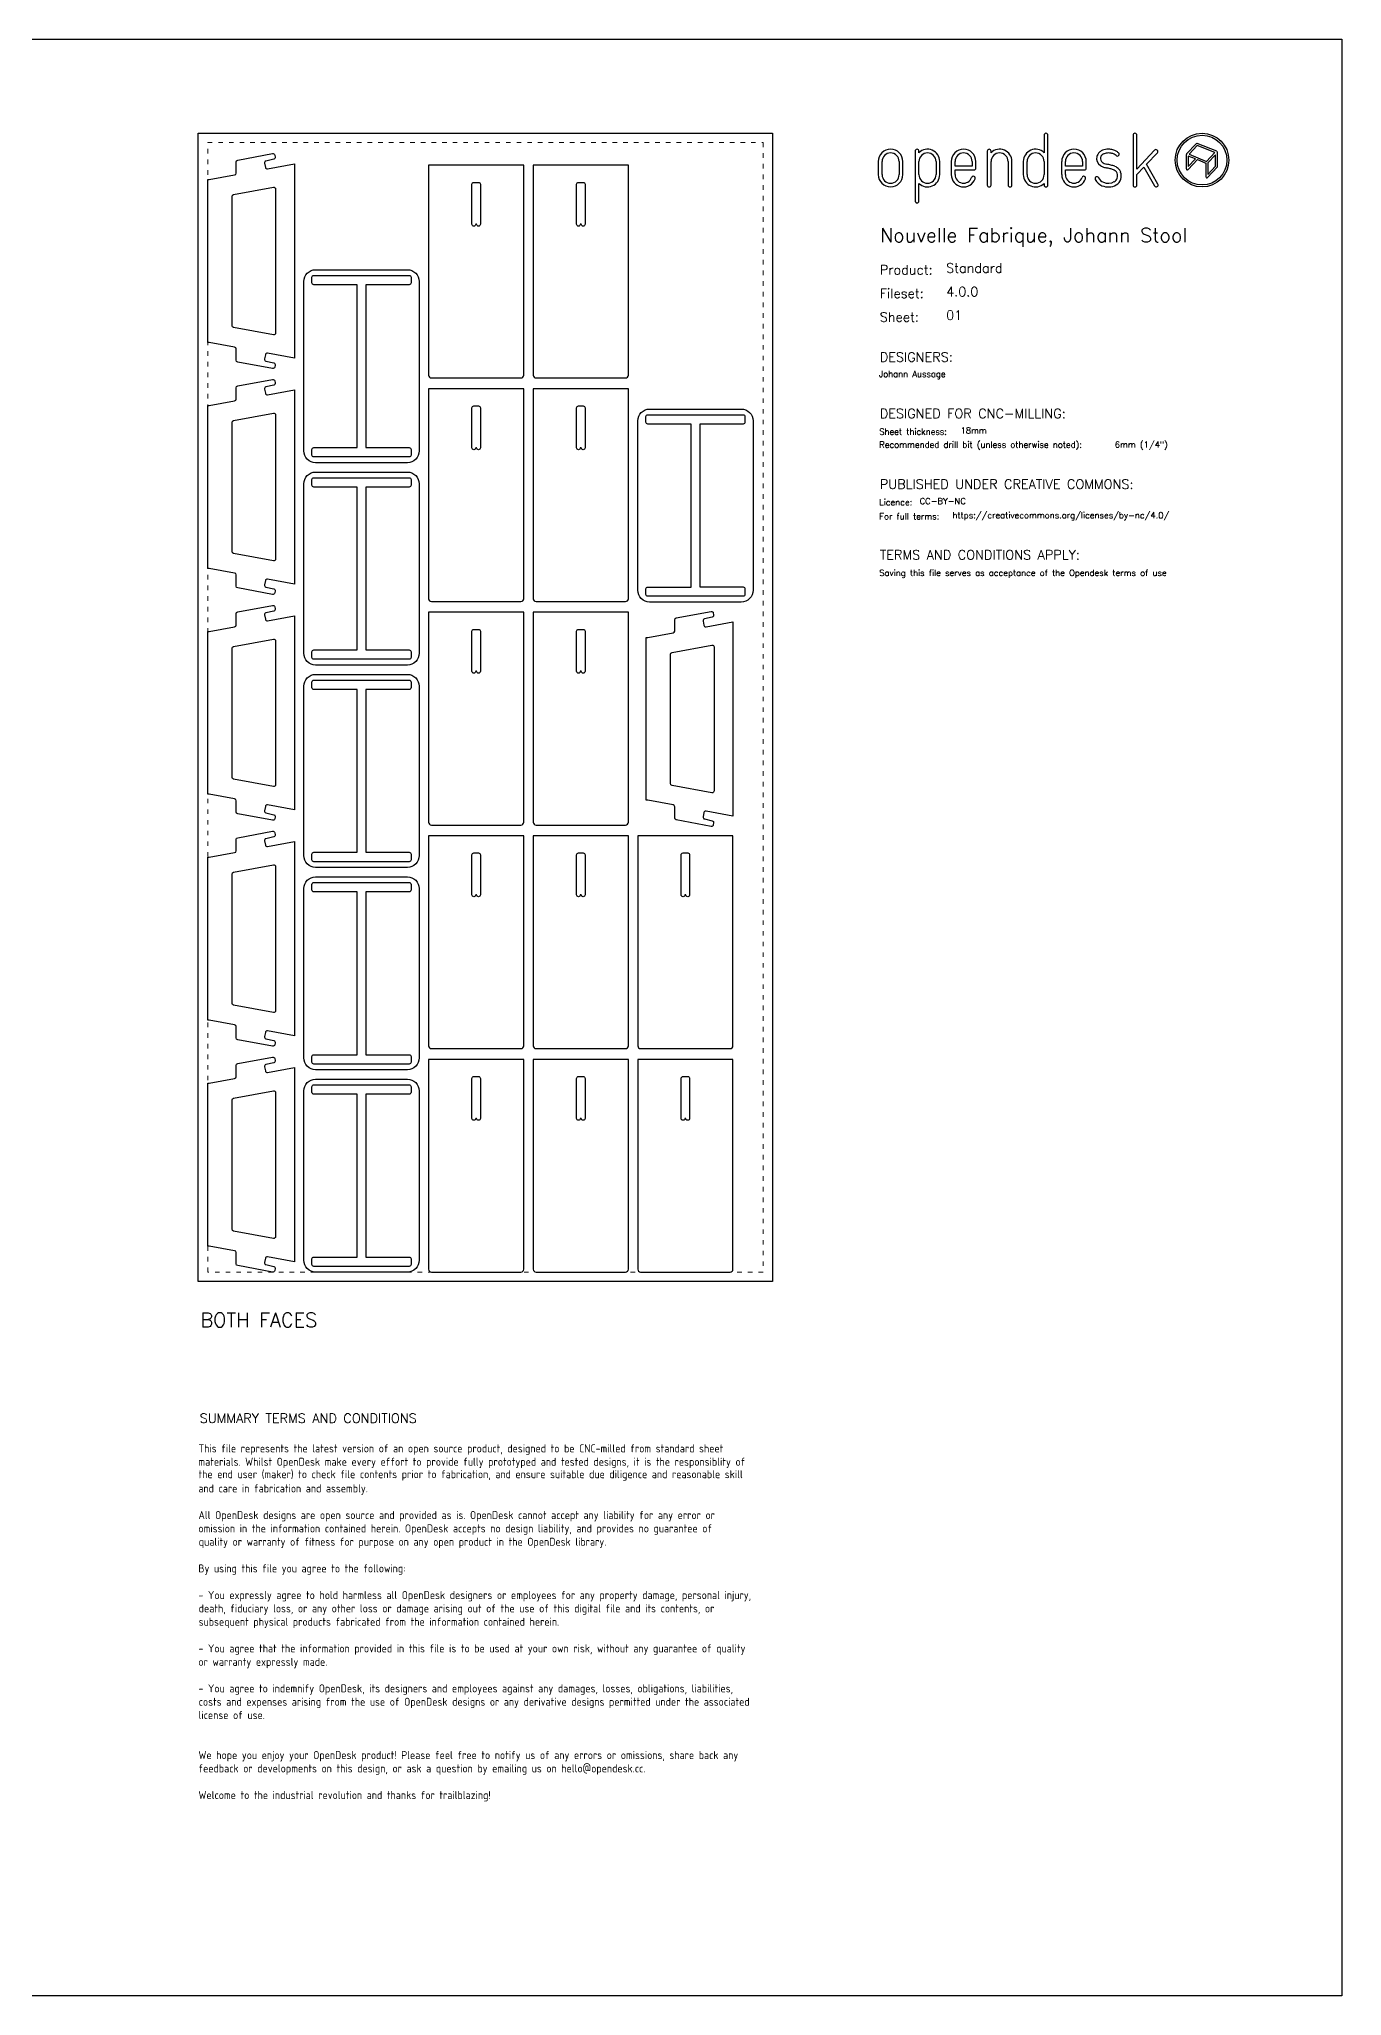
# Model space of a CAD drawing. Header units: millimetres. Extents: x -300 to 5880, y -300 to 4158.
# Drawn here: x 3112 to 5880, y 0 to 4158 of the extents above; entities that cross this region are included whole.
import ezdxf

# ---------------------------------------------------------------- set-up
doc = ezdxf.new("R2010")
doc.units = ezdxf.units.MM
doc.linetypes.add('DGN Style 5', pattern=[22.64014, 9.702917, -12.937223])
doc.layers.add('00-NOPRINT_TEXT', color=7, linetype='Continuous', lineweight=25)
doc.layers.add('00_NOPRINT_TOLERANCE', color=7, linetype='DGN Style 5', lineweight=5)
for name, color, linetype, lineweight, true_color in [('BOARD_$TH-NOMINAL', 3, 'Continuous', 30, 0x00ff00), ('TOP-CUT-INSIDE_18.000MM', 1, 'Continuous', 25, 0xff1c00), ('TOP-CUT-OUTSIDE_18.000MM', 220, 'Continuous', 25, 0xff00d1), ('TOP-POCKET-INSIDE_12.000MM', 140, 'Continuous', 25, 0x00b1ff)]:
    doc.layers.add(name, color=color, linetype=linetype, lineweight=lineweight, true_color=true_color)

# ---------------------------------------------------------------- blocks, each defined once
blk = doc.blocks.new('Main')
at = {"layer": '00-NOPRINT_TEXT'}
for p, q in [((0, 4158), (5880, 4158)), ((5880, 4158), (5880, 0)), ((5247.4, 3954), (5247.4, 3916.7)), ((5255.3, 3848), (5255.3, 3954)), ((5436.4, 3954), (5436.4, 3848)), ((5444.4, 3881.9), (5444.4, 3954)), ((4973.4, 3920.1), (4973.4, 3814.1)), ((4981.3, 3916.7), (4981.3, 3920.1)), ((5126.6, 3920.1), (5126.6, 3848)), ((5134.5, 3916.7), (5134.5, 3920.1)), ((5482.1, 3922), (5444.4, 3881.9)), ((5464.8, 3892.1), (5487.9, 3916.6)), ((5549.5, 3912.6), (5549.5, 3882.2)), ((5570.5, 3935.8), (5550.1, 3914)), ((5553.7, 3909.6), (5553.7, 3887.4)), ((5568.8, 3903.5), (5553.7, 3909.6)), ((5572.6, 3931.9), (5555.2, 3913.4)), ((5555.2, 3913.4), (5592.6, 3898.3)), ((5610, 3916.9), (5572.6, 3931.9)), ((5614.4, 3919.6), (5572.8, 3936.3)), ((5592.6, 3898.3), (5610, 3916.9)), ((5611.5, 3912.4), (5595.2, 3895.1)), ((5611.5, 3888.1), (5611.5, 3912.4)), ((5615.7, 3887.3), (5615.7, 3917.6)), ((4895, 3898), (4895, 3870.1)), ((4902.9, 3870.1), (4902.9, 3898)), ((4939.3, 3898), (4939.3, 3870.1)), ((4947.3, 3870.1), (4947.3, 3898)), ((4981.3, 3870.1), (4981.3, 3898)), ((5017.7, 3898), (5017.7, 3870.1)), ((5025.6, 3870.1), (5025.6, 3898)), ((5050, 3898), (5050, 3870.1)), ((5058, 3888.1), (5058, 3898)), ((5094.4, 3888.1), (5058, 3888.1)), ((5058, 3870.1), (5058, 3880.1)), ((5058, 3880.1), (5098.3, 3880.1)), ((5094.4, 3898), (5094.4, 3888.1)), ((5102.3, 3884.1), (5102.3, 3898)), ((5134.5, 3848), (5134.5, 3898)), ((5170.9, 3898), (5170.9, 3848)), ((5178.9, 3848), (5178.9, 3898)), ((5203, 3898), (5203, 3870.1)), ((5211, 3870.1), (5211, 3898)), ((5247.4, 3898), (5247.4, 3870.1)), ((5284.6, 3898), (5284.6, 3870.1)), ((5292.6, 3888.1), (5292.6, 3898)), ((5329, 3888.1), (5292.6, 3888.1)), ((5292.6, 3870.1), (5292.6, 3880.1)), ((5292.6, 3880.1), (5332.9, 3880.1)), ((5329, 3898), (5329, 3888.1)), ((5336.9, 3884.1), (5336.9, 3898)), ((5444.4, 3870.4), (5459.1, 3886)), ((5444.4, 3848), (5444.4, 3870.4)), ((5459.1, 3886), (5482.1, 3846)), ((5489, 3850), (5464.8, 3892.1)), ((5553.1, 3880.8), (5572.9, 3901.9)), ((5553.7, 3887.4), (5568.8, 3903.5)), ((5572.9, 3901.9), (5591.1, 3894.5)), ((5591.1, 3894.5), (5591.1, 3865.5)), ((5594.7, 3864.1), (5615.1, 3885.8)), ((5595.2, 3895.1), (5595.2, 3870.7)), ((5595.2, 3870.7), (5611.5, 3888.1)), ((4981.3, 3814.1), (4981.3, 3851.4)), ((5247.4, 3851.4), (5247.4, 3848)), ((5880, 0), (0, 0))]:
    blk.add_line(p, q, dxfattribs=at)
for radius in [57, 52.9]:
    blk.add_circle((5582.9, 3901), radius, dxfattribs=at)
for centre, radius, start, end in [((5251.3, 3954), 3.97, 0, 180), ((5440.4, 3954), 3.97, 0, 180), ((4921.1, 3898), 26.1, 0, 180), ((4921.1, 3898), 18.2, 0, 180), ((4977.3, 3920.1), 3.97, 0, 180), ((4999.5, 3898), 26.1, 0, 134.1316), ((4999.5, 3898), 18.2, 0, 180), ((5076.2, 3898), 26.1, 0, 180), ((5076.2, 3898), 18.2, 0, 180), ((5130.6, 3920.1), 3.97, 0, 180), ((5152.7, 3898), 26.1, 360, 134.1316), ((5152.7, 3898), 18.2, 0, 180), ((5229.2, 3898), 26.1, 45.8684, 180), ((5229.2, 3898), 18.2, 0, 180), ((5310.8, 3898), 26.1, 0, 180), ((5310.8, 3898), 18.2, 0, 180), ((5377.2, 3904.5), 18.3, 167.0964, 235.8453), ((5375.9, 3904.8), 16.9, 150.5139, 167.0489), ((5377.5, 3903.4), 19, 138.9882, 149.267), ((5377.5, 3903.4), 19, 127.9168, 138.9882), ((5380.5, 3899.5), 24, 111.7012, 127.9168), ((5375.9, 3904.8), 8.99, 151.0519, 168.0238), ((5377.5, 3903.4), 11.1, 138.9882, 148.8091), ((5377.5, 3903.4), 11.1, 127.9168, 138.9882), ((5380.5, 3899.5), 16, 111.7012, 127.9168), ((5383.5, 3891.9), 32.1, 90, 111.7012), ((5383.5, 3891.9), 24.2, 90, 111.7012), ((5383.5, 3878.8), 45.3, 80.7104, 90), ((5383.5, 3878.8), 37.3, 80.7104, 90), ((5385.9, 3893.2), 22.7, 71.5035, 80.7104), ((5385.9, 3893.2), 30.7, 71.5035, 80.7104), ((5387.1, 3896.7), 19, 61.0356, 71.5035), ((5387.1, 3896.7), 26.9, 61.0356, 71.5035), ((5387.1, 3896.7), 19, 46.7983, 61.0356), ((5387.1, 3896.7), 26.9, 46.7983, 61.0356), ((5402.8, 3913.5), 3.97, 226.7983, 46.7983), ((5485, 3919.3), 3.97, 316.7135, 136.7135), ((5551.6, 3912.6), 2.06, 136.7696, 180), ((5572, 3934.4), 2.06, 68.0714, 136.7696), ((5613.6, 3917.6), 2.06, 0, 68.0714), ((4921.1, 3870.1), 26.1, 180, 0), ((4921.1, 3870.1), 18.2, 180, 0), ((4999.5, 3870.1), 18.2, 180, 0), ((4999.5, 3870.1), 26.1, 225.8684, 0), ((5076.2, 3870.1), 26.1, 180, 340.0258), ((5076.2, 3870.1), 18.2, 180, 340.0258), ((5098.3, 3884.1), 3.97, 270, 0), ((5229.2, 3870.1), 26.1, 180, 314.1316), ((5229.2, 3870.1), 18.2, 180, 0), ((5310.8, 3870.1), 26.1, 180, 340.0258), ((5310.8, 3870.1), 18.2, 180, 340.0258), ((5332.9, 3884.1), 3.97, 270, 0), ((5377.2, 3904.5), 10.3, 167.9603, 235.8613), ((5382, 3911.6), 26.9, 235.8511, 248.0912), ((5382, 3911.6), 18.9, 235.8511, 248.0912), ((5388.7, 3928.4), 44.9, 248.0912, 257.5385), ((5388.7, 3928.4), 37, 248.0912, 257.5385), ((5300, 3526.6), 366.5, 76.1947, 77.5385), ((5300, 3526.6), 374.5, 76.1947, 77.5385), ((5372.7, 3822.5), 61.9, 69.1442, 76.1947), ((5372.7, 3822.5), 69.8, 69.1442, 76.1947), ((5389.5, 3866.6), 14.6, 38.9291, 69.1442), ((5389.5, 3866.6), 22.5, 38.9291, 69.1442), ((5393.9, 3870.2), 8.99, 17.5834, 38.9291), ((5385.6, 3867.6), 17.6, 343.8033, 17.5834), ((5393.9, 3870.2), 16.9, 17.5834, 38.9291), ((5385.6, 3867.6), 25.5, 343.8033, 17.5834), ((5551.6, 3882.2), 2.06, 180, 316.7696), ((5613.6, 3887.3), 2.06, 316.7696, 0), ((5097, 3862.6), 3.97, 340.0258, 160.0258), ((5130.6, 3848), 3.97, 180, 0), ((5174.9, 3848), 3.97, 180, 0), ((5251.3, 3848), 3.97, 180, 0), ((5331.6, 3862.6), 3.97, 340.0258, 160.0258), ((5359.7, 3861.7), 3.97, 24.786, 204.786), ((5380.2, 3871.2), 26.6, 204.786, 247.9544), ((5380.2, 3871.2), 18.7, 204.786, 247.9544), ((5383.5, 3879.3), 35.4, 247.9544, 298.2026), ((5383.5, 3879.3), 27.4, 247.9544, 298.2026), ((5390.6, 3866.1), 12.5, 298.2026, 343.8033), ((5390.6, 3866.1), 20.4, 298.2026, 343.8033), ((5440.4, 3848), 3.97, 180, 0), ((5485.5, 3848), 3.97, 209.8417, 29.8417), ((5593.2, 3865.5), 2.06, 180, 316.7696), ((4977.3, 3814.1), 3.97, 180, 0)]:
    blk.add_arc(centre, radius, start, end, dxfattribs=at)
at = {"layer": '00_NOPRINT_TOLERANCE'}
for p, q in [((3450, 3958), (4670, 3958)), ((3450, 1518), (3450, 3958)), ((4670, 3958), (4670, 1518)), ((3470, 3938), (4650, 3938)), ((3470, 1538), (3470, 3938)), ((4650, 3938), (4650, 1538)), ((4670, 1518), (3450, 1518)), ((4650, 1538), (3470, 1538))]:
    blk.add_line(p, q, dxfattribs=at)
at = {"layer": 'BOARD_$TH-NOMINAL'}
for p, q in [((3450, 3958), (4670, 3958)), ((3450, 1518), (3450, 3958)), ((4670, 3958), (4670, 1518)), ((4670, 1518), (3450, 1518))]:
    blk.add_line(p, q, dxfattribs=at)
at = {"layer": '00-NOPRINT_TEXT', "attachment_point": 1}
for s, insert, char_height in [('{\\fsimplex|b0|i0|c0|p2;Nouvelle Fabrique, Johann Stool}', (4898.4, 3756.5), 30), ('\\fsimplex|b0|i0;\\W1.;Product:', (4898.1, 3677.9), 20), ('{\\fsimplex|b0|i0|c0|p2;Standard}', (5039.1, 3681.7), 20), ('\\fsimplex|b0|i0;\\W1.;Fileset:', (4898.1, 3627.7), 20), ('{\\fsimplex|b0|i0|c0|p2;4.0.0}', (5039.1, 3631.4), 20), ('\\fsimplex|b0|i0;\\W1.;Sheet:', (4898.1, 3577.4), 20), ('{\\fsimplex|b0|i0|c0|p2;01}', (5039.1, 3581.4), 20), ('{\\fsimplex|b0|i0|c0|p2;Johann Aussage}', (4896.5, 3452.9), 13), ('\\fsimplex|b0|i0;\\W1.;DESIGNERS:', (4898.1, 3492.4), 20), ('\\fsimplex|b0|i0;\\W1.;DESIGNED FOR CNC-MILLING:', (4898.1, 3372.4), 20), ('\\fsimplex|b0|i0;\\W1.;Sheet thickness:', (4897, 3330.4), 13), ('{\\fsimplex|b0|i0|c0|p2;18mm}', (5069.8, 3332.9), 13), ('\\fsimplex|b0|i0;\\W1.;Recommended drill bit (unless otherwise noted):', (4897, 3302.8), 13), ('\\fsimplex|b0|i0;\\W1.;6mm (1/4")', (5397.5, 3302.9), 13), ('\\fsimplex|b0|i0;\\W1.;PUBLISHED UNDER CREATIVE COMMONS:', (4898.1, 3222.4), 20), ('\\fsimplex|b0|i0;\\W1.;Licence:', (4897, 3180.4), 13), ('{\\fsimplex|b0|i0|c0|p2;CC-BY-NC}', (4982.9, 3182.8), 13), ('\\fsimplex|b0|i0;\\W1.;For full terms:', (4897, 3150.4), 13), ('{\\fsimplex|b0|i0|c0|p2;https://creativecommons.org/licenses/by-nc/4.0/}', (5052.5, 3152.8), 13), ('\\fsimplex|b0|i0;\\W1.;TERMS AND CONDITIONS APPLY:', (4898.3, 3072.3), 20), ('\\fsimplex|b0|i0;\\W1.;Saving this file serves as acceptance of the Opendesk terms of use ', (4897, 3030.4), 13)]:
    blk.add_mtext(s, dxfattribs=dict(at, insert=insert, char_height=char_height))
at = {"layer": '00-NOPRINT_TEXT', "color": 7, "attachment_point": 1}
for s, insert, char_height in [('\\fsimplex|b0|i0;\\W1.;BOTH FACES', (3454.6, 1451.3), 30), ('\\fsimplex|b0|i0;\\W1.;SUMMARY TERMS AND CONDITIONS', (3453.1, 1237.4), 20), ('\\fisocp|b0|i0;\\W1.;This file represents the latest version of an open source product, designed to be CNC-milled from standard sheet', (3450.4, 1171.9), 17), ('\\fisocp|b0|i0;\\W1.;materials. Whilst OpenDesk make every effort to provide fully prototyped and tested designs, it is the responsiblity of', (3450.2, 1143.5), 17), ('\\fisocp|b0|i0;\\W1.;the end user (maker) to check file contents prior to fabrication, and ensure suitable due diligence and reasonable skill', (3450.4, 1117), 17), ('\\fisocp|b0|i0;\\W1.;and care in fabrication and assembly.', (3450.2, 1086.9), 17), ('\\fisocp|b0|i0;\\W1.;All OpenDesk designs are open source and provided as is. OpenDesk cannot accept any liability for any error or', (3450.3, 1030.2), 17), ('\\fisocp|b0|i0;\\W1.;omission in the information contained herein. OpenDesk accepts no design liability, and provides no guarantee of', (3450.2, 1001.9), 17), ('\\fisocp|b0|i0;\\W1.;quality or warranty of fitness for purpose on any open product in the OpenDesk library.', (3450.9, 973.5), 17), ('\\fisocp|b0|i0;\\W1.;By using this file you agree to the following:', (3450.2, 916.9), 17), ('\\fisocp|b0|i0;\\W1.;- You expressly agree to hold harmless all OpenDesk designers or employees for any property damage, personal injury,', (3450.4, 860.2), 17), ('\\fisocp|b0|i0;\\W1.;death, fiduciary loss, or any other loss or damage arising out of the use of this digital file and its contents, or', (3450.9, 831.9), 17), ('\\fisocp|b0|i0;\\W1.;subsequent physical products fabricated from the information contained herein.', (3450.8, 803.5), 17), ('\\fisocp|b0|i0;\\W1.;- You agree that the information provided in this file is to be used at your own risk, without any guarantee of quality', (3450.4, 746.9), 17), ('\\fisocp|b0|i0;\\W1.;or warranty expressly made.', (3450.2, 718.3), 17), ('\\fisocp|b0|i0;\\W1.;- You agree to indemnify OpenDesk, its designers and employees against any damages, losses, obligations, liabilities,', (3450.4, 661.9), 17), ('\\fisocp|b0|i0;\\W1.;costs and expenses arising from the use of OpenDesk designs or any derivative designs permitted under the associated', (3450.9, 633.5), 17), ('\\fisocp|b0|i0;\\W1.;license of use.', (3450.6, 605.2), 17), ('\\fisocp|b0|i0;\\W1.;We hope you enjoy your OpenDesk product! Please feel free to notify us of any errors or omissions, share back any', (3450.3, 520.2), 17), ('\\fisocp|b0|i0;\\W1.;feedback or developments on this design, or ask a question by emailing us on hello@opendesk.cc.', (3450.4, 491.9), 17), ('\\fisocp|b0|i0;\\W1.;Welcome to the industrial revolution and thanks for trailblazing!', (3450.3, 435.2), 17)]:
    blk.add_mtext(s, dxfattribs=dict(at, insert=insert, char_height=char_height))

msp = doc.modelspace()

# ---------------------------------------------------------------- linework, layer by layer
at = {"layer": 'TOP-CUT-INSIDE_18.000MM'}
for points in [[(3521.7, 3549.1), (3521.7, 3823.7, -0.361843), (3525, 3827.6), (3609.6, 3843.2, -0.468733), (3614.3, 3839.3), (3614.3, 3533.5, -0.468733), (3609.6, 3529.6), (3525, 3545.2, -0.361843)], [(3521.7, 3069.1), (3521.7, 3343.7, -0.361843), (3525, 3347.6), (3609.6, 3363.2, -0.468733), (3614.3, 3359.3), (3614.3, 3053.5, -0.468733), (3609.6, 3049.6), (3525, 3065.2, -0.361843)], [(3521.7, 2589.1), (3521.7, 2863.7, -0.361843), (3525, 2867.6), (3609.6, 2883.2, -0.468733), (3614.3, 2879.3), (3614.3, 2573.5, -0.468733), (3609.6, 2569.6), (3525, 2585.2, -0.361843)], [(4453.5, 2576.2), (4453.5, 2850.8, -0.361843), (4456.8, 2854.7), (4541.4, 2870.3, -0.468733), (4546.1, 2866.4), (4546.1, 2560.6, -0.468733), (4541.4, 2556.7), (4456.8, 2572.3, -0.361843)], [(3521.7, 2383.7, -0.361843), (3525, 2387.6), (3609.6, 2403.2, -0.468733), (3614.3, 2399.3), (3614.3, 2093.5, -0.468733), (3609.6, 2089.6), (3525, 2105.2, -0.361843), (3521.7, 2109.1)], [(3521.7, 1903.7, -0.361843), (3525, 1907.6), (3609.6, 1923.2, -0.468733), (3614.3, 1919.3), (3614.3, 1613.5, -0.468733), (3609.6, 1609.6), (3525, 1625.2, -0.361843), (3521.7, 1629.1)]]:
    msp.add_lwpolyline(points, format="xyb", close=True, dxfattribs=at)
for points in [[(4031.5, 3849.6, -0.414214), (4035.5, 3853.6), (4045.5, 3853.6, -0.414214), (4049.5, 3849.6), (4049.5, 3764.6, -1), (4041.5, 3764.6), (4039.5, 3764.6, -1), (4031.5, 3764.6), (4031.5, 3849.6)], [(4253.8, 3764.6), (4253.8, 3849.6, -0.414214), (4257.8, 3853.6), (4267.8, 3853.6, -0.414214), (4271.8, 3849.6), (4271.8, 3764.6, -1), (4263.8, 3764.6), (4261.8, 3764.6, -1), (4253.8, 3764.6)], [(4031.5, 3374.6, -0.414214), (4035.5, 3378.6), (4045.5, 3378.6, -0.414214), (4049.5, 3374.6), (4049.5, 3289.6, -1), (4041.5, 3289.6), (4039.5, 3289.6, -1), (4031.5, 3289.6), (4031.5, 3374.6)], [(4253.8, 3289.6), (4253.8, 3374.6, -0.414214), (4257.8, 3378.6), (4267.8, 3378.6, -0.414214), (4271.8, 3374.6), (4271.8, 3289.6, -1), (4263.8, 3289.6), (4261.8, 3289.6, -1), (4253.8, 3289.6)], [(4031.5, 2899.6, -0.414214), (4035.5, 2903.6), (4045.5, 2903.6, -0.414214), (4049.5, 2899.6), (4049.5, 2814.6, -1), (4041.5, 2814.6), (4039.5, 2814.6, -1), (4031.5, 2814.6), (4031.5, 2899.6)], [(4253.8, 2814.6), (4253.8, 2899.6, -0.414214), (4257.8, 2903.6), (4267.8, 2903.6, -0.414214), (4271.8, 2899.6), (4271.8, 2814.6, -1), (4263.8, 2814.6), (4261.8, 2814.6, -1), (4253.8, 2814.6)], [(4031.5, 2424.6, -0.414214), (4035.5, 2428.6), (4045.5, 2428.6, -0.414214), (4049.5, 2424.6), (4049.5, 2339.6, -1), (4041.5, 2339.6), (4039.5, 2339.6, -1), (4031.5, 2339.6), (4031.5, 2424.6)], [(4253.8, 2339.6), (4253.8, 2424.6, -0.414214), (4257.8, 2428.6), (4267.8, 2428.6, -0.414214), (4271.8, 2424.6), (4271.8, 2339.6, -1), (4263.8, 2339.6), (4261.8, 2339.6, -1), (4253.8, 2339.6)], [(4476, 2424.6, -0.414214), (4480, 2428.6), (4490, 2428.6, -0.414214), (4494, 2424.6), (4494, 2339.6, -1), (4486, 2339.6), (4484, 2339.6, -1), (4476, 2339.6), (4476, 2424.6)], [(4031.5, 1949.6, -0.414214), (4035.5, 1953.6), (4045.5, 1953.6, -0.414214), (4049.5, 1949.6), (4049.5, 1864.6, -1), (4041.5, 1864.6), (4039.5, 1864.6, -1), (4031.5, 1864.6), (4031.5, 1949.6)], [(4253.8, 1864.6), (4253.8, 1949.6, -0.414214), (4257.8, 1953.6), (4267.8, 1953.6, -0.414214), (4271.8, 1949.6), (4271.8, 1864.6, -1), (4263.8, 1864.6), (4261.8, 1864.6, -1), (4253.8, 1864.6)], [(4476, 1949.6, -0.414214), (4480, 1953.6), (4490, 1953.6, -0.414214), (4494, 1949.6), (4494, 1864.6, -1), (4486, 1864.6), (4484, 1864.6, -1), (4476, 1864.6), (4476, 1949.6)]]:
    msp.add_lwpolyline(points, format="xyb", dxfattribs=at)
at = {"layer": 'TOP-CUT-OUTSIDE_18.000MM'}
for points in [[(3607.8, 3458), (3533.7, 3471.7, -0.361812), (3530.4, 3475.6), (3530.4, 3499.7, 0.34743), (3527.2, 3503.5), (3473.3, 3513.4), (3470, 3513.4), (3470, 3859.4), (3473.3, 3859.4), (3527.2, 3869.3, 0.34743), (3530.4, 3873), (3530.4, 3897.2, -0.361812), (3533.7, 3901.1), (3607.8, 3914.8, -0.415077), (3612.5, 3911.6), (3613.2, 3907.4, -0.400126), (3610.2, 3902.8), (3593.8, 3899, 0.402156), (3590.8, 3894.4), (3592.5, 3885.4, 0.413031), (3597.1, 3882.2), (3654.3, 3892.7), (3654.3, 3480), (3597.1, 3490.6, 0.413031), (3592.5, 3487.4), (3590.8, 3478.4, 0.402156), (3593.8, 3473.8), (3610.2, 3470, -0.400126), (3613.2, 3465.4), (3612.5, 3461.2, -0.415077)], [(4141.6, 3444), (4141.6, 3890.1), (3939.3, 3890.1), (3939.3, 3444, 0.414214), (3945.3, 3438), (4135.6, 3438, 0.414214)], [(4363.9, 3444), (4363.9, 3890.1), (4161.6, 3890.1), (4161.6, 3444, 0.414214), (4167.6, 3438), (4357.9, 3438, 0.414214)], [(3699.3, 3258, -0.414214), (3674.3, 3283), (3674.3, 3643, -0.414214), (3699.3, 3668), (3894.3, 3668, -0.414214), (3919.3, 3643), (3919.3, 3283, -0.414214), (3894.3, 3258)], [(3607.8, 2978), (3533.7, 2991.7, -0.361812), (3530.4, 2995.6), (3530.4, 3019.7, 0.34743), (3527.2, 3023.5), (3473.3, 3033.4), (3470, 3033.4), (3470, 3379.4), (3473.3, 3379.4), (3527.2, 3389.3, 0.34743), (3530.4, 3393), (3530.4, 3417.2, -0.361812), (3533.7, 3421.1), (3607.8, 3434.8, -0.415077), (3612.5, 3431.6), (3613.2, 3427.4, -0.400126), (3610.2, 3422.8), (3593.8, 3419, 0.402156), (3590.8, 3414.4), (3592.5, 3405.4, 0.413031), (3597.1, 3402.2), (3654.3, 3412.7), (3654.3, 3000), (3597.1, 3010.6, 0.413031), (3592.5, 3007.4), (3590.8, 2998.4, 0.402156), (3593.8, 2993.8), (3610.2, 2990, -0.400126), (3613.2, 2985.4), (3612.5, 2981.2, -0.415077)], [(4141.6, 2969), (4141.6, 3415.1), (3939.3, 3415.1), (3939.3, 2969, 0.414214), (3945.3, 2963), (4135.6, 2963, 0.414214)], [(4363.9, 2969), (4363.9, 3415.1), (4161.6, 3415.1), (4161.6, 2969, 0.414214), (4167.6, 2963), (4357.9, 2963, 0.414214)], [(4408.9, 2961.9, -0.414214), (4383.9, 2986.9), (4383.9, 3346.9, -0.414214), (4408.9, 3371.9), (4603.9, 3371.9, -0.414214), (4628.9, 3346.9), (4628.9, 2986.9, -0.414214), (4603.9, 2961.9)], [(3699.3, 3238), (3894.3, 3238, -0.414214), (3919.3, 3213), (3919.3, 2853, -0.414214), (3894.3, 2828), (3699.3, 2828, -0.414214), (3674.3, 2853), (3674.3, 3213, -0.414214)], [(3530.4, 2937.2, -0.361812), (3533.7, 2941.1), (3607.8, 2954.8, -0.415077), (3612.5, 2951.6), (3613.2, 2947.4, -0.400126), (3610.2, 2942.8), (3593.8, 2939, 0.402156), (3590.8, 2934.4), (3592.5, 2925.4, 0.413031), (3597.1, 2922.2), (3654.3, 2932.7), (3654.3, 2520), (3597.1, 2530.6, 0.413031), (3592.5, 2527.4), (3590.8, 2518.4, 0.402156), (3593.8, 2513.8), (3610.2, 2510, -0.400126), (3613.2, 2505.4), (3612.5, 2501.2, -0.415077), (3607.8, 2498), (3533.7, 2511.7, -0.361812), (3530.4, 2515.6), (3530.4, 2539.7, 0.34743), (3527.2, 2543.5), (3473.3, 2553.4), (3470, 2553.4), (3470, 2899.4), (3473.3, 2899.4), (3527.2, 2909.3, 0.34743), (3530.4, 2913)], [(3945.3, 2488), (4135.6, 2488, 0.414214), (4141.6, 2494), (4141.6, 2940.1), (3939.3, 2940.1), (3939.3, 2494, 0.414214)], [(4363.9, 2494), (4363.9, 2940.1), (4161.6, 2940.1), (4161.6, 2494, 0.414214), (4167.6, 2488), (4357.9, 2488, 0.414214)], [(4459, 2896.4, 0.34743), (4462.3, 2900.1), (4462.3, 2924.3, -0.361812), (4465.6, 2928.2), (4539.7, 2941.9, -0.415077), (4544.3, 2938.7), (4545.1, 2934.5, -0.400126), (4542, 2929.9), (4525.7, 2926.1, 0.402156), (4522.6, 2921.5), (4524.3, 2912.5, 0.413031), (4529, 2909.3), (4586.2, 2919.8), (4586.2, 2507.1), (4529, 2517.7, 0.413031), (4524.3, 2514.5), (4522.6, 2505.5, 0.402156), (4525.7, 2500.9), (4542, 2497.1, -0.400126), (4545.1, 2492.5), (4544.3, 2488.3, -0.415077), (4539.7, 2485.1), (4465.6, 2498.8, -0.361812), (4462.3, 2502.7), (4462.3, 2526.8, 0.34743), (4459, 2530.6), (4405.1, 2540.5), (4401.8, 2540.5), (4401.8, 2886.5), (4405.1, 2886.5)], [(3699.3, 2808), (3894.3, 2808, -0.414214), (3919.3, 2783), (3919.3, 2423, -0.414214), (3894.3, 2398), (3699.3, 2398, -0.414214), (3674.3, 2423), (3674.3, 2783, -0.414214)], [(3530.4, 2059.7, 0.34743), (3527.2, 2063.5), (3473.3, 2073.4), (3470, 2073.4), (3470, 2419.4), (3473.3, 2419.4), (3527.2, 2429.3, 0.34743), (3530.4, 2433), (3530.4, 2457.2, -0.361812), (3533.7, 2461.1), (3607.8, 2474.8, -0.415077), (3612.5, 2471.6), (3613.2, 2467.4, -0.400126), (3610.2, 2462.8), (3593.8, 2459, 0.402156), (3590.8, 2454.4), (3592.5, 2445.4, 0.413031), (3597.1, 2442.2), (3654.3, 2452.7), (3654.3, 2040), (3597.1, 2050.6, 0.413031), (3592.5, 2047.4), (3590.8, 2038.4, 0.402156), (3593.8, 2033.8), (3610.2, 2030, -0.400126), (3613.2, 2025.4), (3612.5, 2021.2, -0.415077), (3607.8, 2018), (3533.7, 2031.7, -0.361812), (3530.4, 2035.6)], [(3945.3, 2013), (4135.6, 2013, 0.414214), (4141.6, 2019), (4141.6, 2465.1), (3939.3, 2465.1), (3939.3, 2019, 0.414214)], [(4363.9, 2019), (4363.9, 2465.1), (4161.6, 2465.1), (4161.6, 2019, 0.414214), (4167.6, 2013), (4357.9, 2013, 0.414214)], [(4586.2, 2019), (4586.2, 2465.1), (4383.9, 2465.1), (4383.9, 2019, 0.414214), (4389.9, 2013), (4580.2, 2013, 0.414214)], [(3699.3, 1968, -0.414214), (3674.3, 1993), (3674.3, 2353, -0.414214), (3699.3, 2378), (3894.3, 2378, -0.414214), (3919.3, 2353), (3919.3, 1993, -0.414214), (3894.3, 1968)], [(3590.8, 1558.4, 0.402156), (3593.8, 1553.8), (3610.2, 1550, -0.400126), (3613.2, 1545.4), (3612.5, 1541.2, -0.415077), (3607.8, 1538), (3533.7, 1551.7, -0.361812), (3530.4, 1555.6), (3530.4, 1579.7, 0.34743), (3527.2, 1583.5), (3473.3, 1593.4), (3470, 1593.4), (3470, 1939.4), (3473.3, 1939.4), (3527.2, 1949.3, 0.34743), (3530.4, 1953), (3530.4, 1977.2, -0.361812), (3533.7, 1981.1), (3607.8, 1994.8, -0.415077), (3612.5, 1991.6), (3613.2, 1987.4, -0.400126), (3610.2, 1982.8), (3593.8, 1979, 0.402156), (3590.8, 1974.4), (3592.5, 1965.4, 0.413031), (3597.1, 1962.2), (3654.3, 1972.7), (3654.3, 1560), (3597.1, 1570.6, 0.413031), (3592.5, 1567.4)], [(4141.6, 1544), (4141.6, 1990.1), (3939.3, 1990.1), (3939.3, 1544, 0.414214), (3945.3, 1538), (4135.6, 1538, 0.414214)], [(4363.9, 1544), (4363.9, 1990.1), (4161.6, 1990.1), (4161.6, 1544, 0.414214), (4167.6, 1538), (4357.9, 1538, 0.414214)], [(4586.2, 1544), (4586.2, 1990.1), (4383.9, 1990.1), (4383.9, 1544, 0.414214), (4389.9, 1538), (4580.2, 1538, 0.414214)], [(3699.3, 1538, -0.414214), (3674.3, 1563), (3674.3, 1923, -0.414214), (3699.3, 1948), (3894.3, 1948, -0.414214), (3919.3, 1923), (3919.3, 1563, -0.414214), (3894.3, 1538)]]:
    msp.add_lwpolyline(points, format="xyb", close=True, dxfattribs=at)
at = {"layer": 'TOP-POCKET-INSIDE_12.000MM'}
for points in [[(3691.6, 3651.9, -0.414214), (3695.6, 3655.9), (3898, 3655.9, -0.414214), (3902, 3651.9), (3902, 3640, -0.414214), (3898, 3636), (3805.8, 3636), (3805.8, 3290), (3898, 3290, -0.414214), (3902, 3286), (3902, 3274.1, -0.414214), (3898, 3270.1), (3695.6, 3270.1, -0.414214), (3691.6, 3274.1), (3691.6, 3286, -0.414214), (3695.6, 3290), (3787.8, 3290), (3787.8, 3636), (3695.6, 3636, -0.414214), (3691.6, 3640)], [(4401.2, 3343.9), (4401.2, 3355.8, -0.414214), (4405.2, 3359.8), (4607.6, 3359.8, -0.414214), (4611.6, 3355.8), (4611.6, 3343.9, -0.414214), (4607.6, 3339.9), (4515.4, 3339.9), (4515.4, 2993.9), (4607.6, 2993.9, -0.414214), (4611.6, 2989.9), (4611.6, 2978, -0.414214), (4607.6, 2974), (4405.2, 2974, -0.414214), (4401.2, 2978), (4401.2, 2989.8, -0.414214), (4405.2, 2993.8), (4497.4, 2993.8), (4497.4, 3339.9), (4405.2, 3339.9, -0.414214)], [(3691.6, 3221.9, -0.414214), (3695.6, 3225.9), (3898, 3225.9, -0.414214), (3902, 3221.9), (3902, 3210, -0.414214), (3898, 3206), (3805.8, 3206), (3805.8, 2860), (3898, 2860, -0.414214), (3902, 2856), (3902, 2844.1, -0.414214), (3898, 2840.1), (3695.6, 2840.1, -0.414214), (3691.6, 2844.1), (3691.6, 2856, -0.414214), (3695.6, 2860), (3787.8, 2860), (3787.8, 3206), (3695.6, 3206, -0.414214), (3691.6, 3210)], [(3691.6, 2791.9, -0.414214), (3695.6, 2795.9), (3898, 2795.9, -0.414214), (3902, 2791.9), (3902, 2780, -0.414214), (3898, 2776), (3805.8, 2776), (3805.8, 2430), (3898, 2430, -0.414214), (3902, 2426), (3902, 2414.1, -0.414214), (3898, 2410.1), (3695.6, 2410.1, -0.414214), (3691.6, 2414.1), (3691.6, 2426, -0.414214), (3695.6, 2430), (3787.8, 2430), (3787.8, 2776), (3695.6, 2776, -0.414214), (3691.6, 2780)], [(3695.6, 1980.1, -0.414214), (3691.6, 1984.1), (3691.6, 1996, -0.414214), (3695.6, 2000), (3787.8, 2000), (3787.8, 2346), (3695.6, 2346, -0.414214), (3691.6, 2350), (3691.6, 2361.9, -0.414214), (3695.6, 2365.9), (3898, 2365.9, -0.414214), (3902, 2361.9), (3902, 2350, -0.414214), (3898, 2346), (3805.8, 2346), (3805.8, 2000), (3898, 2000, -0.414214), (3902, 1996), (3902, 1984.1, -0.414214), (3898, 1980.1)], [(3695.6, 1550.1, -0.414214), (3691.6, 1554.1), (3691.6, 1566, -0.414214), (3695.6, 1570), (3787.8, 1570), (3787.8, 1916), (3695.6, 1916, -0.414214), (3691.6, 1920), (3691.6, 1931.9, -0.414214), (3695.6, 1935.9), (3898, 1935.9, -0.414214), (3902, 1931.9), (3902, 1920, -0.414214), (3898, 1916), (3805.8, 1916), (3805.8, 1570), (3898, 1570, -0.414214), (3902, 1566), (3902, 1554.1, -0.414214), (3898, 1550.1)]]:
    msp.add_lwpolyline(points, format="xyb", close=True, dxfattribs=at)

# ---------------------------------------------------------------- block references
msp.add_blockref('Main', (0, 0))

doc.saveas('drawing.dxf')
